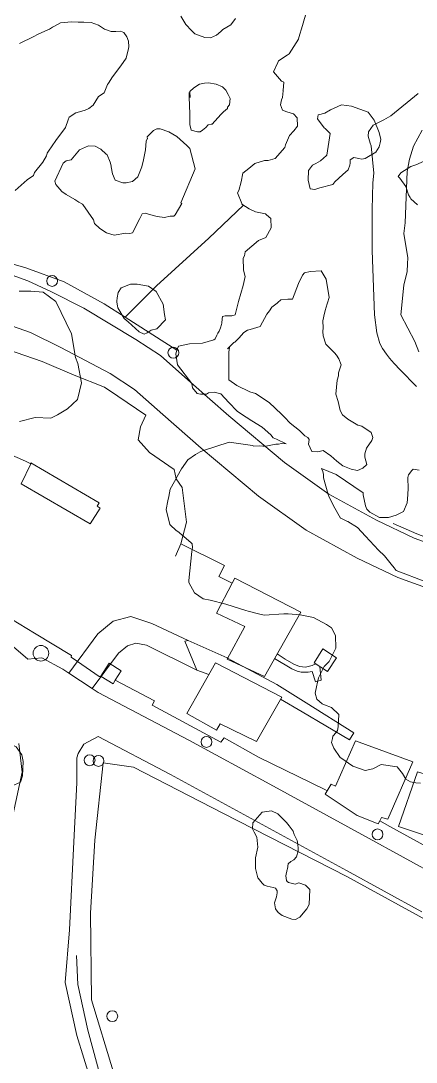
# Model space of a CAD drawing. Header units: metres. Extents: x 4652992 to 4879070, y 2074171 to 2309877.
# Drawn here: x 4654392.5 to 4654448.3, y 2307402.1 to 2307548.9 of the extents above; entities that cross this region are included whole.
import ezdxf

# ---------------------------------------------------------------- set-up
doc = ezdxf.new("R2010")
doc.units = ezdxf.units.M
doc.header["$MEASUREMENT"] = 0
doc.linetypes.add('DGN Style 2', pattern=[66.27138, 39.762828, -26.508552])
doc.layers.get('0').update_dxf_attribs({"color": 4, "lineweight": 0})
for name, color, linetype, lineweight in [('Level 18', 5, 'Continuous', 0), ('Level 2', 6, 'Continuous', 0), ('Level 3', 46, 'Continuous', 0), ('Level 30', 5, 'Continuous', 0), ('Level 31', 38, 'Continuous', 0), ('Level 35', 4, 'Continuous', 0), ('Level 37', 3, 'Continuous', 0), ('Level 38', 3, 'Continuous', 0), ('Level 40', 1, 'Continuous', 0), ('Level 45', 9, 'Continuous', 0), ('Level 53', 5, 'Continuous', 0), ('Level 54', 30, 'DGN Style 2', 0), ('Level 61', 4, 'Continuous', 0)]:
    doc.layers.add(name, color=color, linetype=linetype, lineweight=lineweight)

# ---------------------------------------------------------------- blocks, each defined once
blk = doc.blocks.new('POSTE')
at = {"color": 0, "linetype": 'ByBlock', "lineweight": -2}
blk.add_circle((0, 0), 0.770001, dxfattribs=at)
blk = doc.blocks.new('AL')
at = {"color": 0, "linetype": 'ByBlock', "lineweight": -2, "ltscale": 10}
blk.add_circle((0, 0), 1.100002, dxfattribs=at)

msp = doc.modelspace()

# ---------------------------------------------------------------- linework, layer by layer
at = {"layer": 'Level 18', "color": 30}
for points in [[(4654389.180999, 2307513.776026, 1355.402731), (4654393.543477, 2307512.231003, 1355.020463), (4654396.841606, 2307510.706588, 1354.737927), (4654401.412355, 2307508.414326, 1354.352794), (4654408.74917, 2307503.994357, 1353.7486), (4654412.234232, 2307501.71814, 1353.437212), (4654416.510673, 2307497.934935, 1353.003265), (4654421.897516, 2307493.220618, 1352.506779), (4654429.750678, 2307486.663305, 1351.787193), (4654435.986282, 2307482.174254, 1351.201964), (4654442.710805, 2307478.500512, 1350.584275), (4654448.007153, 2307475.986199, 1349.271839), (4654451.83055, 2307474.606998, 1349.23024)], [(4654390.417405, 2307506.200358, 1354.791701), (4654393.914872, 2307504.986992, 1354.597575), (4654398.164944, 2307502.868079, 1354.21293), (4654405.155483, 2307499.175135, 1353.521558), (4654408.586631, 2307496.934131, 1353.326658), (4654412.547154, 2307493.430408, 1352.894012), (4654417.998476, 2307488.65966, 1352.571222), (4654426.070375, 2307481.919705, 1352.048368), (4654432.782918, 2307477.087302, 1352.154016), (4654439.983731, 2307473.153354, 1351.374284), (4654445.697183, 2307470.44103, 1350.779723), (4654450.28225, 2307468.787075, 1350.307547)], [(4654451.767069, 2307428.10613, 1368.377437), (4654441.136711, 2307433.939622, 1367.593577), (4654427.680404, 2307441.280166, 1366.482022), (4654416.241577, 2307447.506023, 1365.59093), (4654403.449457, 2307454.244871, 1364.723899), (4654402.585596, 2307454.807974, 1364.66759), (4654399.324841, 2307456.93348, 1364.455042), (4654398.4418, 2307457.509086, 1364.397482), (4654395.512419, 2307459.127778, 1364.283772), (4654393.505472, 2307458.910008, 1364.149363), (4654386.829219, 2307464.6268, 1363.611965)], [(4654449.121594, 2307423.284153, 1368.335443), (4654438.496784, 2307429.1146, 1367.633882), (4654425.048812, 2307436.450598, 1366.500835), (4654413.645093, 2307442.657347, 1365.608483), (4654403.44411, 2307448.031192, 1364.870103), (4654401.401282, 2307446.959524, 1364.698298), (4654400.630054, 2307445.643985, 1364.61167), (4654400.44162, 2307445.008088, 1364.593492), (4654400.412261, 2307441.495519, 1364.584514), (4654399.997595, 2307433.179256, 1364.537028), (4654399.384464, 2307420.78245, 1364.766904), (4654398.804535, 2307413.354173, 1364.990231), (4654400.450919, 2307405.881587, 1365.499576), (4654402.407985, 2307399.488688, 1365.846791), (4654404.91551, 2307391.592224, 1366.47045), (4654410.927368, 2307375.290209, 1368.079185), (4654416.032704, 2307365.044262, 1369.19853), (4654417.32861, 2307362.93444, 1369.373028), (4654420.475126, 2307358.876301, 1369.740149), (4654422.170906, 2307357.113501, 1369.89945), (4654432.531091, 2307346.767694, 1370.633236), (4654447.884767, 2307334.435834, 1371.939859), (4654449.495753, 2307333.370823, 1372.083605)], [(4654391.436785, 2307437.12332, 1364.140638), (4654392.706061, 2307443.007114, 1364.189664), (4654392.241657, 2307447.030964, 1364.124939)]]:
    msp.add_polyline3d(points, dxfattribs=at)
at = {"layer": 'Level 2'}
for points in [[(4654448.333315, 2307497.333498, 1331.24), (4654446.072329, 2307499.706728, 1331.22), (4654445.217104, 2307500.591677, 1331.2), (4654444.527285, 2307501.358889, 1331.2), (4654444.105715, 2307501.920107, 1331.2), (4654443.560732, 2307502.727724, 1331.2), (4654443.16791, 2307503.437319, 1331.2), (4654442.757509, 2307504.937929, 1331.2), (4654442.428103, 2307507.44269, 1331), (4654442.101076, 2307516.511477, 1330.84), (4654442.103274, 2307519.079104, 1330.68), (4654442.080691, 2307520.812685, 1330.62), (4654442.095522, 2307522.299319, 1330.6), (4654442.190127, 2307526.047488, 1330.38), (4654442.357119, 2307527.436281, 1330.34), (4654441.97333, 2307531.277285, 1330.06), (4654441.826113, 2307531.665285, 1330.06), (4654441.520693, 2307532.649111, 1330.06), (4654441.589907, 2307533.269106, 1330.06), (4654442.244082, 2307534.169497, 1330.06), (4654443.732729, 2307534.959292, 1330.06), (4654444.728274, 2307535.502321, 1330.06), (4654448.61249, 2307538.645327, 1330)], [(4654449.153933, 2307533.498476, 1330.3508), (4654447.952273, 2307531.251528, 1330.3508), (4654447.353701, 2307529.397097, 1330.3508), (4654447.019289, 2307527.678286, 1330.3508), (4654446.770083, 2307520.408694, 1330.7863), (4654446.552126, 2307518.939089, 1330.7863), (4654447.142702, 2307515.512087, 1330.7863), (4654447.094912, 2307514.655092, 1330.7863), (4654447.015688, 2307513.549319, 1330.7863), (4654446.544924, 2307511.653078, 1330.7863), (4654446.128725, 2307507.439272, 1331), (4654448.106692, 2307503.713686, 1331.2303), (4654448.706484, 2307502.255495, 1331.2303)]]:
    msp.add_polyline3d(points, dxfattribs=at)
at = {"layer": 'Level 3'}
msp.add_polyline3d([(4654435.625124, 2307347.808108, 1370.6724), (4654432.938723, 2307350.020876, 1370.4224), (4654427.205508, 2307355.546877, 1370), (4654422.732119, 2307360.20508, 1369.63), (4654420.236086, 2307363.145876, 1369.29), (4654419.201113, 2307364.729311, 1369.26), (4654416.324526, 2307370.02112, 1369), (4654413.171511, 2307375.569277, 1368), (4654411.271487, 2307379.150881, 1367.44), (4654408.646487, 2307384.657717, 1367), (4654406.519289, 2307389.959109, 1366.61), (4654404.697512, 2307396.570925, 1366), (4654401.990298, 2307406.637697, 1365.41), (4654400.562075, 2307413.072695, 1365), (4654400.383913, 2307417.141909, 1364.6)], dxfattribs=at)
at = {"layer": 'Level 30', "color": 1, "elevation": 1372.14994, "flags": 128}
msp.add_lwpolyline([(4654468.131232, 2307437.024698), (4654465.567554, 2307428.689412), (4654445.811596, 2307435.336943), (4654448.477754, 2307443.051111), (4654449.926366, 2307442.606918), (4654467.459392, 2307437.230707), (4654468.131232, 2307437.024698)], dxfattribs=at)
at = {"layer": 'Level 30', "color": 1}
for points in [[(4654403.73616, 2307480.226863, 1366.01), (4654402.314944, 2307478.008983, 1366.1499), (4654392.597558, 2307483.655857, 1366.1499), (4654393.921631, 2307486.476746, 1365.476085), (4654393.966208, 2307486.571716, 1365.4534), (4654403.573502, 2307480.945653, 1365.87), (4654403.430125, 2307480.71047, 1365.9388), (4654403.281849, 2307480.467248, 1366.01), (4654403.73616, 2307480.226863, 1366.01)], [(4654432.014859, 2307465.549473, 1367.74994), (4654426.912752, 2307456.484465, 1367.84994), (4654421.635973, 2307458.929251, 1367.74994), (4654424.127794, 2307463.523728, 1367.74994), (4654420.124175, 2307465.406936, 1367.74994), (4654422.35997, 2307469.649434, 1367.74994), (4654422.726098, 2307470.344175, 1367.74994), (4654432.014859, 2307465.549473, 1367.74994)], [(4654429.354502, 2307453.561888, 1368.44994), (4654425.758468, 2307447.328695, 1368.44994), (4654420.658555, 2307449.783501, 1367.64994), (4654420.131628, 2307448.901287, 1367.44994), (4654415.960471, 2307451.268134, 1367.24994), (4654419.999935, 2307458.416599, 1367.24994), (4654429.354502, 2307453.561888, 1368.44994)], [(4654447.823704, 2307444.448715, 1371.34994), (4654444.320689, 2307436.372491, 1371.34994), (4654443.426219, 2307436.613147, 1370.94994), (4654443.172554, 2307436.143763, 1370.94994), (4654442.93014, 2307435.695197, 1370.94994), (4654439.962168, 2307436.86206, 1370.94994), (4654435.482233, 2307439.908135, 1370.34994), (4654435.747903, 2307440.352415, 1370.34994), (4654436.304675, 2307441.283506, 1370.34994), (4654436.925707, 2307441.002823, 1370.34994), (4654439.768508, 2307447.39802, 1370.74994), (4654447.823704, 2307444.448715, 1371.34994)]]:
    msp.add_polyline3d(points, dxfattribs=at)
at = {"layer": 'Level 31', "flags": 128}
for points, elevation in [([(4654437.051343, 2307459.120938), (4654435.789818, 2307457.188577), (4654433.893656, 2307458.426469), (4654435.155182, 2307460.358831), (4654437.051343, 2307459.120938)], 1367.44994), ([(4654405.860002, 2307455.948786), (4654405.541364, 2307455.442026), (4654403.885472, 2307456.483208), (4654403.832151, 2307456.516735), (4654404.983437, 2307458.347737), (4654406.69265, 2307457.273028), (4654405.860002, 2307455.948786)], 1368.34994)]:
    msp.add_lwpolyline(points, dxfattribs=dict(at, elevation=elevation))
at = {"layer": 'Level 35', "elevation": 1365.8, "flags": 128}
msp.add_lwpolyline([(4654422.35997, 2307469.649434), (4654420.461606, 2307470.582297), (4654421.258898, 2307472.109237), (4654415.109025, 2307475.199638), (4654414.331651, 2307473.422917)], dxfattribs=at)
at = {"layer": 'Level 35'}
for points in [[(4654399.702658, 2307459.421851, 1366.2499), (4654394.463659, 2307462.608794, 1365.7499), (4654386.850054, 2307467.202589, 1365.6499), (4654380.536496, 2307471.235444, 1365.6499), (4654373.142728, 2307475.894485, 1365.0499), (4654368.096243, 2307479.212837, 1364.7499), (4654361.507177, 2307483.733732, 1364.6499), (4654356.870122, 2307486.430971, 1364.3499), (4654354.725308, 2307488.615017, 1364.1499), (4654357.76824, 2307490.910255, 1364.1499), (4654359.655244, 2307492.705116, 1363.9499), (4654361.747526, 2307495.832288, 1363.7499), (4654367.657361, 2307500.331947, 1363.7499), (4654369.279095, 2307498.572073, 1363.7499), (4654377.384851, 2307494.119077, 1364.2499), (4654385.245728, 2307490.284337, 1364.2499), (4654393.206307, 2307486.809478, 1364.4499), (4654393.872602, 2307486.504551, 1364.4499), (4654393.921631, 2307486.476746, 1364.4499)], [(4654466.99542, 2307475.247174, 1348.44), (4654462.965672, 2307474.629774, 1348.44), (4654458.283213, 2307474.379158, 1349.21), (4654454.488295, 2307474.593586, 1349.49), (4654451.059737, 2307475.535917, 1350.05), (4654448.412663, 2307476.605969, 1350.47), (4654445.052459, 2307478.035963, 1350.82)], [(4654435.747903, 2307440.352415, 1369.004455), (4654435.435302, 2307440.529612, 1368.9499), (4654426.06779, 2307445.122001, 1368.5499), (4654421.22616, 2307447.84846, 1367.7499), (4654420.755106, 2307447.242267, 1367.7499), (4654411.079857, 2307452.427168, 1366.5499), (4654411.391155, 2307453.039323, 1366.5499), (4654405.860002, 2307455.948786, 1366.360258)], [(4654463.629322, 2307424.223055, 1371.5499), (4654457.550442, 2307428.003828, 1371.2499), (4654451.270661, 2307431.651724, 1370.7499), (4654444.603293, 2307435.332751, 1370.5499), (4654443.172554, 2307436.143763, 1370.300207)]]:
    msp.add_polyline3d(points, dxfattribs=at)
at = {"layer": 'Level 37'}
for points in [[(4654414.539911, 2307502.473375, 1355.2499), (4654407.245003, 2307507.126569, 1355.2499), (4654404.295539, 2307509.007941, 1355.2499), (4654398.640125, 2307512.116352, 1355.5499), (4654393.221236, 2307514.080273, 1355.9499), (4654386.250489, 2307516.122528, 1357.1499), (4654367.357575, 2307519.330582, 1358.9499), (4654359.867631, 2307517.150303, 1359.5499), (4654351.749588, 2307514.588114, 1360.5499), (4654345.240243, 2307512.802816, 1361.1499), (4654339.293081, 2307511.391191, 1360.4499), (4654333.850895, 2307511.867469, 1358.0499), (4654326.253271, 2307512.898019, 1354.7499), (4654323.458547, 2307513.564241, 1354.25), (4654324.158548, 2307529.029198, 1356.21), (4654323.56084, 2307547.134968, 1357.6063)], [(4654407.245003, 2307507.126569, 1355.24994), (4654411.672701, 2307511.55844, 1351.66), (4654419.055946, 2307518.258661, 1345.29), (4654423.925745, 2307522.920383, 1340.621666)], [(4654415.109025, 2307475.199638, 1365.8), (4654415.883797, 2307478.224666, 1362.880868), (4654415.316798, 2307483.113895, 1360.707859), (4654414.42992, 2307484.359578, 1360.140664), (4654414.188599, 2307485.646287, 1359.64994), (4654410.678044, 2307488.041685, 1359.64994), (4654409.086033, 2307489.836582, 1359.44994), (4654409.425449, 2307491.6836, 1358.94994), (4654410.188402, 2307493.32456, 1358.04994), (4654406.240538, 2307495.988304, 1358.04994), (4654404.331895, 2307497.279601, 1358.04994), (4654400.057695, 2307498.958261, 1358.64994), (4654395.55071, 2307500.864672, 1359.04994), (4654383.252797, 2307505.118362, 1359.64994), (4654380.355983, 2307505.371842, 1360.74994), (4654376.015528, 2307505.397171, 1361.24994), (4654371.363778, 2307505.428208, 1361.84994), (4654367.152343, 2307506.108381, 1362.34994), (4654363.755772, 2307505.066144, 1362.54994), (4654360.552924, 2307500.726235, 1363.34994), (4654356.547606, 2307493.821694, 1363.94994), (4654354.251222, 2307490.132875, 1364.04994), (4654354.725308, 2307488.615017, 1364.14994)], [(4654487.303648, 2307398.32048, 1374.351384), (4654478.733302, 2307406.05514, 1373.5323), (4654465.2637, 2307413.628289, 1372.0323), (4654438.534641, 2307428.282425, 1369.5323), (4654421.040744, 2307437.206234, 1368.5323), (4654408.427143, 2307443.715211, 1367.5323), (4654404.136517, 2307444.293216, 1367.5323), (4654402.958989, 2307433.411333, 1367.0323), (4654402.344203, 2307423.129675, 1367.5323), (4654402.51384, 2307410.904081, 1367.5323), (4654405.568482, 2307400.854631, 1368.0323), (4654407.150159, 2307394.834945, 1368.0323), (4654411.061134, 2307382.374228, 1368.9184), (4654417.049989, 2307372.236378, 1370.7184), (4654421.658335, 2307364.40268, 1371.0184), (4654426.121924, 2307358.999032, 1371.3184), (4654430.674373, 2307354.377562, 1371.6184), (4654437.999368, 2307353.353745, 1371.7184), (4654440.150951, 2307362.917088, 1371.7184), (4654464.53881, 2307357.842385, 1373.9184)]]:
    msp.add_polyline3d(points, dxfattribs=at)
at = {"layer": 'Level 38'}
msp.add_line((4654403.885472, 2307456.483208, 1366.84994), (4654403.840863, 2307456.481058, 1366.84994), dxfattribs=at)
at = {"layer": 'Level 38', "extrusion": (0.5328653388714418, 0.7683545505572464, 0.3545219531529689), "elevation": 4253599.587402, "flags": 128}
msp.add_lwpolyline([(-2509674.267027, -1611284.213597), (-2509673.179952, -1611284.213597), (-2509673.107685, -1611284.855275)], dxfattribs=at)
at = {"layer": 'Level 38', "elevation": 1366.84994, "flags": 128}
msp.add_lwpolyline([(4654403.840863, 2307456.481058), (4654403.563184, 2307456.467676), (4654400.52568, 2307458.574231)], dxfattribs=at)
at = {"layer": 'Level 40', "color": 3, "elevation": 1374.535774, "flags": 128}
for points in [[(4654392.313218, 2307510.803464), (4654393.966338, 2307510.805815), (4654395.707561, 2307510.668235), (4654397.466736, 2307509.350979), (4654399.673, 2307504.778525), (4654400.24249, 2307501.465072), (4654400.585575, 2307500.613308), (4654401.087161, 2307497.866006), (4654400.538098, 2307495.516182), (4654399.125713, 2307494.184017), (4654397.69171, 2307493.366801)], [(4654397.69171, 2307493.366801), (4654396.767947, 2307492.887992), (4654394.547762, 2307492.971052), (4654392.329685, 2307492.426007)]]:
    msp.add_lwpolyline(points, dxfattribs=at)
at = {"layer": 'Level 40', "color": 3}
for points in [[(4654392.341484, 2307545.68976, 1348.44), (4654394.350102, 2307546.683735, 1348.44), (4654394.901824, 2307546.956757, 1348.44), (4654395.915742, 2307547.440562, 1346.44), (4654396.568205, 2307547.736728, 1344.84), (4654397.013254, 2307548.008995, 1342.8071), (4654397.268754, 2307548.165302, 1341.64), (4654398.121872, 2307548.623213, 1340.84), (4654399.686055, 2307548.746254, 1340.04), (4654400.636663, 2307548.70109, 1339.24), (4654401.412262, 2307548.692078, 1339.24), (4654402.477536, 2307548.673845, 1339.24), (4654403.467683, 2307548.281715, 1339.24), (4654404.326849, 2307547.721285, 1339.24), (4654405.279689, 2307547.385213, 1339.24), (4654405.915151, 2307547.404181, 1339.24), (4654406.606716, 2307547.460561, 1339.24), (4654407.055088, 2307547.273819, 1339.24), (4654407.465682, 2307546.657101, 1339.24), (4654407.726745, 2307546.021614, 1339.24), (4654407.763394, 2307545.236464, 1339.24), (4654407.709802, 2307545.00217, 1339.3555), (4654407.392226, 2307543.613801, 1340.04), (4654406.649451, 2307542.553968, 1340.84), (4654405.475393, 2307540.988999, 1342.84), (4654404.908611, 2307540.102695, 1343.8231), (4654404.783546, 2307539.907125, 1344.04), (4654404.270724, 2307538.763777, 1344.84), (4654403.510529, 2307538.226746, 1347.24), (4654402.723604, 2307536.996429, 1348.155), (4654402.137153, 2307536.518954, 1348.5358), (4654401.589836, 2307536.305164, 1350.0358), (4654400.472593, 2307535.96702, 1350.0358), (4654400.275125, 2307535.90643, 1351.5358), (4654399.375645, 2307535.335477, 1351.5358), (4654399.227634, 2307534.933262, 1351.5358), (4654398.816505, 2307533.879846, 1351.5358), (4654397.467151, 2307532.023641, 1351.5358), (4654396.44107, 2307530.529953, 1351.5358), (4654396.263238, 2307530.226675, 1353.5358), (4654396.142859, 2307529.849826, 1355.5358), (4654395.623007, 2307528.975004, 1355.5358), (4654394.475975, 2307527.538885, 1357.0358), (4654394.29892, 2307527.084689, 1358.0358), (4654393.413814, 2307526.494018, 1358.5358), (4654391.754521, 2307524.998959, 1358.5358)], [(4654448.936411, 2307441.431616, 1382.44), (4654448.252224, 2307441.469334, 1382.44), (4654447.492068, 2307441.621238, 1382.44), (4654446.827053, 2307442.001641, 1382.44), (4654446.377828, 2307442.800606, 1381.24), (4654445.609164, 2307443.737541, 1380.2984), (4654443.386385, 2307444.065226, 1379.0358), (4654442.178427, 2307443.452468, 1379.0358), (4654441.09321, 2307443.209563, 1379.0358), (4654439.372594, 2307443.841664, 1379.0358), (4654437.677543, 2307445.02832, 1379.0358), (4654437.597717, 2307445.044271, 1379.0358), (4654436.68587, 2307446.355394, 1377.5358), (4654436.380232, 2307447.170274, 1377.5358), (4654436.490042, 2307447.718554, 1377.5358), (4654436.557638, 2307448.056064, 1377.5358), (4654437.001886, 2307448.565284, 1377.5358), (4654437.190562, 2307448.847982, 1377.5358), (4654437.293825, 2307449.363589, 1377.5358), (4654437.386805, 2307451.125919, 1377.5358), (4654436.350555, 2307452.117846, 1377.5358), (4654435.368789, 2307452.462714, 1376.0358), (4654435.055197, 2307452.616087, 1376.0358), (4654434.302658, 2307453.299497, 1374.5358), (4654434.081533, 2307454.138739, 1374.5358), (4654434.255417, 2307455.00674, 1374.5358), (4654434.393889, 2307455.697972, 1374.5358), (4654434.507694, 2307456.266066, 1374.5358), (4654435.319539, 2307457.865007, 1374.5358), (4654436.025711, 2307458.615012, 1374.5358), (4654436.971766, 2307460.485731, 1374.5358), (4654436.938392, 2307462.245661, 1374.5358), (4654436.380382, 2307463.322011, 1374.5358), (4654435.644387, 2307463.817699, 1374.5358), (4654433.822258, 2307464.777677, 1374.5358), (4654431.934036, 2307465.15493, 1374.5358), (4654430.250826, 2307465.287205, 1374.5358), (4654429.657096, 2307465.323749, 1374.5358), (4654426.847622, 2307465.122129, 1374.5358), (4654426.248984, 2307465.244944, 1374.5358), (4654424.600212, 2307465.706809, 1374.5358), (4654424.292295, 2307465.791571, 1374.5358), (4654421.448003, 2307466.6799, 1374.5358), (4654419.225363, 2307467.217211, 1374.5358), (4654418.247735, 2307467.412535, 1374.5358), (4654417.01582, 2307468.249309, 1374.5358), (4654416.255961, 2307469.71772, 1374.5358), (4654416.219595, 2307470.011063, 1374.5358), (4654416.662352, 2307474.116523, 1374.5358), (4654416.768989, 2307474.648079, 1374.5358), (4654416.681894, 2307475.163083, 1374.5358), (4654416.535601, 2307475.383, 1374.5358), (4654414.624161, 2307476.951227, 1373.5358), (4654414.489218, 2307477.006342, 1373.5358), (4654413.533402, 2307477.90223, 1373.5358), (4654413.042649, 2307479.996136, 1372.5358), (4654413.292879, 2307481.243083, 1372.5358), (4654413.411474, 2307481.834064, 1372.5358), (4654413.622962, 2307482.887955, 1372.0358), (4654414.221622, 2307483.967516, 1372.0358), (4654414.596551, 2307484.673216, 1371.0358), (4654415.212816, 2307485.728078, 1371.0358), (4654416.117284, 2307487.016732, 1371.0358), (4654417.176107, 2307487.763959, 1371.0358), (4654417.85752, 2307488.16175, 1371.0358), (4654418.186002, 2307488.265002, 1371.0358), (4654421.936378, 2307489.507958, 1371.0358), (4654422.597922, 2307489.397563, 1370.0358), (4654425.209182, 2307489.036265, 1369.5358), (4654425.388422, 2307488.932748, 1369.0358), (4654426.166602, 2307489.008423, 1369.0358), (4654426.652468, 2307488.966601, 1367.5358), (4654427.104867, 2307488.967266, 1367.5358), (4654428.526798, 2307489.205951, 1367.5358), (4654428.90113, 2307489.234611, 1367.5358), (4654429.285016, 2307489.30118, 1367.5358), (4654429.966119, 2307489.251619, 1363.0358), (4654428.597853, 2307489.9109, 1358.5358), (4654428.110417, 2307490.114023, 1358.5358), (4654427.781032, 2307490.547619, 1358.5358), (4654426.587685, 2307491.642457, 1358.5358), (4654425.125033, 2307492.524285, 1358.5358), (4654423.521671, 2307493.568755, 1358.5358), (4654423.05466, 2307493.873541, 1358.5358), (4654421.879088, 2307495.108943, 1358.5358), (4654420.771552, 2307496.3388, 1358.5358), (4654419.786103, 2307496.535631, 1358.5358), (4654419.025302, 2307496.468189, 1358.5358), (4654418.718733, 2307496.263593, 1358.5358), (4654417.891118, 2307496.27965, 1358.5358), (4654417.429502, 2307496.371852, 1358.5358), (4654416.739465, 2307497.144157, 1358.5358), (4654416.65876, 2307497.794744, 1358.5358), (4654414.649954, 2307500.416521, 1358.5358), (4654414.387684, 2307501.964966, 1358.5358), (4654414.57466, 2307502.610022, 1358.5358), (4654414.75381, 2307503.03912, 1358.5358), (4654416.322623, 2307503.351122, 1358.5358), (4654418.17017, 2307503.449813, 1358.5358), (4654419.74452, 2307503.938321, 1358.5358), (4654419.968263, 2307504.087626, 1358.5358), (4654420.168905, 2307504.604154, 1357.0358), (4654420.318479, 2307504.865819, 1357.0358), (4654420.515213, 2307505.170809, 1354.0358), (4654420.715919, 2307505.622909, 1354.0358), (4654420.844592, 2307506.08591, 1352.5358), (4654420.897591, 2307506.276615, 1353.5358), (4654420.922186, 2307506.903591, 1352.5358), (4654420.981885, 2307507.201175, 1352.5358), (4654421.354988, 2307507.322118, 1352.5358), (4654422.305367, 2307507.327824, 1351.0358), (4654422.789519, 2307507.447167, 1351.0358), (4654423.256192, 2307509.351578, 1351.0358), (4654423.917159, 2307511.605949, 1351.0358), (4654424.17024, 2307512.867658, 1351.0358), (4654424.012979, 2307513.546495, 1351.0358), (4654423.953532, 2307513.780607, 1351.0358), (4654423.901512, 2307515.428771, 1351.0358), (4654424.071073, 2307515.78648, 1349.0358), (4654424.184638, 2307516.352634, 1349.0358), (4654425.129097, 2307517.151115, 1349.0358), (4654426.086095, 2307517.912739, 1347.5877), (4654427.08563, 2307518.337884, 1345.5358), (4654427.843331, 2307519.733087, 1344.0358), (4654427.803237, 2307521.034782, 1344.0358), (4654427.189506, 2307521.544121, 1344.0358), (4654427.051553, 2307521.66962, 1344.0358), (4654425.656751, 2307521.969842, 1344.0358), (4654424.748955, 2307522.399072, 1344.0358), (4654423.728866, 2307523.04506, 1344.0358), (4654423.69396, 2307523.130012, 1344.0358), (4654423.106843, 2307524.629577, 1344.0358), (4654423.282115, 2307525.002302, 1344.0358), (4654423.622376, 2307526.215737, 1344.0358), (4654423.8679, 2307527.439573, 1344.0358), (4654424.684242, 2307528.066388, 1344.0358), (4654425.567579, 2307528.777542, 1342.0358), (4654426.927819, 2307529.216996, 1342.0358), (4654427.442365, 2307529.194676, 1341.0358), (4654428.394819, 2307529.499963, 1341.0358), (4654429.776855, 2307531.022927, 1340.0358), (4654429.860648, 2307531.440751, 1340.0358), (4654430.415602, 2307532.724854, 1340.0358), (4654431.045266, 2307533.392785, 1340.0358), (4654431.562289, 2307534.039739, 1340.0358), (4654431.499186, 2307535.234284, 1340.0358), (4654431.008066, 2307535.787297, 1340.0358), (4654430.045956, 2307536.072374, 1340.0358), (4654429.464144, 2307536.324056, 1340.0358), (4654429.150624, 2307537.045634, 1340.0358), (4654429.290705, 2307537.74405, 1340.0358), (4654429.456195, 2307538.074868, 1340.0358), (4654429.538149, 2307539.025456, 1339.0758), (4654429.51875, 2307539.052988, 1338.1159), (4654429.542576, 2307539.076807, 1339.0758), (4654429.645645, 2307540.272311, 1340.0358), (4654429.307808, 2307540.3912, 1340.0358), (4654428.200241, 2307541.698093, 1340.0358), (4654428.794907, 2307543.020687, 1340.0358), (4654428.906699, 2307543.243173, 1340.0358), (4654430.108595, 2307544.067773, 1340.0358), (4654430.394435, 2307544.235494, 1340.0358), (4654431.701529, 2307546.30433, 1340.0358), (4654431.749504, 2307546.543531, 1340.0358), (4654432.284352, 2307548.221821, 1340.0358), (4654432.479187, 2307548.896875, 1339.5358), (4654432.708168, 2307549.69994, 1339.5358)], [(4654422.818175, 2307549.236844, 1340.44), (4654422.155056, 2307548.34998, 1340.44), (4654421.053564, 2307547.696224, 1340.44), (4654420.754772, 2307547.416113, 1340.44), (4654420.15718, 2307546.855887, 1340.44), (4654419.307805, 2307546.491535, 1340.44), (4654418.496085, 2307546.556514, 1340.44), (4654417.096904, 2307547.078551, 1340.44), (4654416.602738, 2307547.516978, 1340.44), (4654415.810371, 2307548.403236, 1340.44), (4654415.120883, 2307549.560157, 1340.44)], [(4654421.780387, 2307538.490775, 1342.095381), (4654422.0508, 2307537.967145, 1342.095381), (4654421.959835, 2307537.046013, 1342.095381), (4654421.706828, 2307536.720805, 1342.095381), (4654421.670583, 2307536.540178, 1342.095381), (4654421.110551, 2307536.088402, 1342.095381), (4654420.749154, 2307535.690892, 1342.095381), (4654419.549046, 2307534.315293, 1343.095381), (4654419.368751, 2307534.351292, 1343.095381), (4654418.971953, 2307534.242879, 1343.095381), (4654418.610987, 2307533.845846, 1343.095381), (4654418.159869, 2307533.466809, 1343.095381), (4654417.835107, 2307533.250185, 1343.095381), (4654417.456406, 2307533.231977, 1343.095381), (4654416.573027, 2307533.502185, 1343.095381), (4654416.357292, 2307534.29584, 1343.095381), (4654416.376564, 2307535.793107, 1343.095381), (4654416.288361, 2307538.156096, 1343.095381), (4654416.300354, 2307538.79622, 1342.895381), (4654416.444075, 2307538.110679, 1342.895381), (4654416.389875, 2307538.944841, 1342.595381), (4654416.931037, 2307539.472946, 1342.295381), (4654417.755529, 2307539.951857, 1342.095381), (4654418.441686, 2307540.096634, 1342.095381), (4654419.01946, 2307540.169125, 1342.095381), (4654420.102508, 2307539.952886, 1342.095381), (4654420.968805, 2307539.592074, 1342.095381), (4654421.437843, 2307539.122725, 1342.095381), (4654421.780387, 2307538.490775, 1342.095381)], [(4654435.677891, 2307529.906992, 1336.8573), (4654434.825622, 2307529.177881, 1336.8573), (4654434.171074, 2307528.794691, 1336.8573), (4654433.677111, 2307528.572141, 1336.8573), (4654433.133417, 2307527.781382, 1336.8573), (4654433.058531, 2307526.447319, 1336.8573), (4654433.329413, 2307525.236894, 1336.8573), (4654434.008378, 2307525.101319, 1336.8573), (4654434.729691, 2307525.367468, 1337.1573), (4654436.556517, 2307525.837512, 1337.1573), (4654436.854538, 2307526.195665, 1337.5573), (4654437.965299, 2307527.25753, 1337.5573), (4654438.73041, 2307527.874933, 1337.5573), (4654438.928128, 2307528.541436, 1337.5573), (4654438.989967, 2307528.849985, 1337.5573), (4654439.001596, 2307529.057406, 1337.8366), (4654438.98574, 2307529.066151, 1338.1159), (4654439.002267, 2307529.069375, 1337.8366), (4654439.014874, 2307529.294262, 1337.5573), (4654439.533119, 2307529.640031, 1337.5573), (4654440.21146, 2307529.504587, 1337.5573), (4654440.624443, 2307529.394924, 1337.8366), (4654441.110235, 2307529.500591, 1338.1159), (4654442.612321, 2307530.368321, 1338.1159), (4654443.102487, 2307531.124401, 1338.1159), (4654443.214722, 2307531.684529, 1338.1159), (4654443.308707, 2307532.153576, 1338.1159), (4654443.105835, 2307533.156436, 1338.1159), (4654442.395905, 2307534.896744, 1338.1159), (4654441.529238, 2307536.045324, 1338.1159), (4654439.197524, 2307536.876687, 1338.1159), (4654437.76786, 2307537.040188, 1338.1159), (4654436.207734, 2307536.33664, 1338.1159), (4654435.410301, 2307535.863927, 1338.1159), (4654434.547338, 2307535.669276, 1337.7934), (4654434.486532, 2307535.632251, 1337.2573), (4654434.375157, 2307535.076748, 1337.2573), (4654435.309802, 2307533.834328, 1336.8573), (4654435.482574, 2307533.735604, 1336.8573), (4654436.173482, 2307533.019601, 1336.8573), (4654435.690272, 2307529.968753, 1336.8573), (4654435.677891, 2307529.906992, 1336.8573)], [(4654398.503219, 2307528.83519, 1354.0358), (4654398.912294, 2307529.155876, 1353.0313), (4654399.636726, 2307529.294445, 1352.44), (4654400.805451, 2307530.693897, 1350.84), (4654402.064937, 2307531.285468, 1350.04), (4654403.01465, 2307531.239767, 1350.04), (4654403.834864, 2307530.78811, 1350.04), (4654404.582043, 2307530.117401, 1350.04), (4654404.728509, 2307529.985925, 1350.04), (4654405.151701, 2307528.989781, 1350.04), (4654405.280255, 2307528.436309, 1350.04), (4654405.299671, 2307528.308153, 1350.04), (4654405.445173, 2307527.347753, 1350.04), (4654405.840822, 2307526.453018, 1350.04), (4654406.910124, 2307526.047552, 1350.04), (4654407.389643, 2307526.047768, 1350.04), (4654408.293542, 2307526.251148, 1350.04), (4654409.050322, 2307526.915758, 1350.04), (4654409.623361, 2307528.336775, 1350.04), (4654409.817899, 2307529.305532, 1350.04), (4654410.105067, 2307530.735557, 1350.04), (4654410.20565, 2307531.914841, 1348.161), (4654410.346773, 2307532.254089, 1350.0358), (4654410.41278, 2307532.281639, 1348.5358), (4654410.348573, 2307532.561172, 1347.5358), (4654411.270218, 2307533.445399, 1347.5358), (4654411.699057, 2307533.676168, 1347.5358), (4654412.190843, 2307533.6649, 1347.5358), (4654413.394692, 2307533.228516, 1347.5358), (4654414.547518, 2307532.585094, 1347.5358), (4654415.958852, 2307531.347779, 1347.5358), (4654416.39289, 2307530.913381, 1347.5358), (4654417.139172, 2307528.022423, 1347.5358), (4654415.115183, 2307523.256595, 1350.0358), (4654415.264996, 2307523.140002, 1350.0358), (4654414.294386, 2307521.536477, 1350.0358), (4654414.130794, 2307521.372861, 1350.0358), (4654413.590258, 2307521.348486, 1350.0358), (4654412.808829, 2307521.189526, 1350.0358), (4654411.782065, 2307521.321795, 1350.0358), (4654411.199162, 2307521.438197, 1350.0358), (4654410.062897, 2307521.79194, 1350.0358), (4654409.633006, 2307521.672478, 1351.0358), (4654409.300351, 2307521.038763, 1352.0358), (4654408.279434, 2307519.037821, 1353.0358), (4654407.926534, 2307518.940061, 1353.0358), (4654407.35426, 2307518.980692, 1353.0358), (4654405.696217, 2307518.690078, 1353.0358), (4654404.619708, 2307518.998436, 1353.0358), (4654403.687945, 2307519.631294, 1353.0358), (4654402.94527, 2307520.318739, 1353.0358), (4654402.771738, 2307520.828581, 1353.0358), (4654401.297841, 2307523.016584, 1354.0358), (4654401.214992, 2307523.033128, 1354.0358), (4654400.739174, 2307523.316332, 1354.0358), (4654400.140477, 2307523.698314, 1354.0358), (4654398.939879, 2307524.416604, 1354.0358), (4654398.305032, 2307524.856142, 1354.0358), (4654397.485683, 2307525.829273, 1354.0358), (4654397.307287, 2307526.314472, 1354.0358), (4654398.503219, 2307528.83519, 1354.0358)], [(4654449.458841, 2307529.13498, 1338.1159), (4654448.269711, 2307528.576589, 1338.1159), (4654447.549685, 2307528.379822, 1338.1159), (4654446.121926, 2307527.482131, 1338.1159), (4654445.749275, 2307526.932747, 1337.8366), (4654446.007541, 2307526.742802, 1337.5573), (4654446.85814, 2307525.546052, 1337.5573), (4654447.203027, 2307524.386066, 1337.5573), (4654447.449577, 2307524.015912, 1337.5573), (4654447.535836, 2307523.806133, 1337.5573), (4654448.489472, 2307522.941043, 1337.1573)], [(4654422.006661, 2307502.97111, 1353.019), (4654421.699165, 2307502.673448, 1353.5358), (4654421.986534, 2307502.865219, 1352.6274), (4654421.865455, 2307502.206522, 1353.5358), (4654421.865445, 2307502.194132, 1353.5358), (4654421.862437, 2307498.303483, 1353.5358), (4654423.011378, 2307497.50262, 1354.5358), (4654424.825034, 2307496.620506, 1354.5358), (4654425.640465, 2307496.370992, 1354.5358), (4654427.553784, 2307495.122371, 1354.5358), (4654429.300431, 2307493.473765, 1354.5358), (4654429.732928, 2307493.040774, 1354.5358), (4654430.514716, 2307492.191401, 1354.5358), (4654431.86236, 2307491.142335, 1354.5358), (4654432.577667, 2307490.392867, 1354.5358), (4654433.020616, 2307490.167557, 1354.44), (4654433.207347, 2307489.874195, 1354.44), (4654433.126296, 2307489.20828, 1354.44), (4654433.599365, 2307488.169314, 1354.44), (4654434.435933, 2307488.159626, 1354.44), (4654435.20205, 2307488.321425, 1354.44), (4654436.259929, 2307487.585405, 1354.44), (4654437.106153, 2307486.839181, 1354.44), (4654437.972609, 2307486.193853, 1354.44), (4654439.131467, 2307485.700006, 1354.44), (4654440.038518, 2307485.518824, 1354.44), (4654440.78457, 2307485.842063, 1354.44), (4654441.348609, 2307486.357747, 1352.04), (4654441.0863, 2307487.410138, 1352.04), (4654441.085041, 2307487.470874, 1352.04), (4654441.083505, 2307487.544952, 1352.04), (4654441.07644, 2307487.885781, 1352.04), (4654441.309486, 2307488.684872, 1350.84), (4654442.04916, 2307489.749412, 1350.84), (4654442.180985, 2307490.144737, 1350.84), (4654441.958612, 2307490.874333, 1350.84), (4654440.663109, 2307491.765555, 1350.84), (4654440.055693, 2307491.886878, 1350.84), (4654438.648838, 2307492.747624, 1350.84), (4654437.930339, 2307493.365463, 1350.84), (4654437.573263, 2307493.963653, 1350.84), (4654437.297716, 2307495.237968, 1351.5358), (4654436.980842, 2307496.257959, 1351.5358), (4654437.155647, 2307498.256842, 1349.6633), (4654437.354534, 2307498.881098, 1348.84), (4654437.367581, 2307499.278412, 1346.04), (4654437.731261, 2307500.406934, 1343.24), (4654437.380274, 2307501.273155, 1343.24), (4654437.074648, 2307501.774595, 1343.24), (4654436.772193, 2307502.122953, 1343.24), (4654435.550432, 2307503.332247, 1341.24), (4654435.203103, 2307504.490577, 1342.04), (4654435.154571, 2307505.093962, 1342.04), (4654435.190726, 2307505.612575, 1342.04), (4654435.155469, 2307506.620377, 1342.04), (4654435.378096, 2307507.676527, 1344.44), (4654435.52658, 2307508.221942, 1344.44), (4654435.570213, 2307508.382217, 1344.44), (4654436.033587, 2307509.890221, 1344.44), (4654435.613284, 2307512.482986, 1344.0358), (4654434.888872, 2307513.680756, 1344.0358), (4654433.371108, 2307513.545063, 1344.0358), (4654432.544696, 2307513.359062, 1344.0358), (4654432.258832, 2307513.027002, 1344.5358), (4654431.72023, 2307511.869443, 1345.0358), (4654430.843005, 2307509.677939, 1345.0358), (4654430.224701, 2307509.642698, 1346.0358), (4654429.208288, 2307509.565146, 1347.5358), (4654428.788295, 2307509.2121, 1347.5358), (4654428.678178, 2307509.07762, 1348.5358), (4654427.956722, 2307508.523495, 1348.5358), (4654427.59657, 2307508.004647, 1349.5358), (4654427.244539, 2307507.55194, 1349.5358), (4654426.288652, 2307505.825077, 1349.5358), (4654424.898194, 2307505.405383, 1349.5358), (4654424.529644, 2307505.304639, 1349.5358), (4654423.983604, 2307504.946785, 1350.0358), (4654423.270738, 2307504.187567, 1350.5358), (4654422.718266, 2307503.601357, 1350.5358), (4654422.591748, 2307503.537484, 1352.0358), (4654422.006661, 2307502.97111, 1353.019)], [(4654406.202103, 2307508.463867, 1357.64), (4654406.200096, 2307508.482108, 1357.64), (4654406.164589, 2307508.683483, 1357.64), (4654406.058631, 2307509.284409, 1357.64), (4654406.068533, 2307509.406076, 1357.64), (4654406.104447, 2307509.847371, 1357.64), (4654406.253893, 2307510.591545, 1357.64), (4654406.687744, 2307511.245252, 1357.64), (4654407.984066, 2307511.77022, 1358.04), (4654408.96261, 2307511.795542, 1356.04), (4654410.55409, 2307511.481888, 1354.84), (4654411.616577, 2307510.764124, 1354.84), (4654412.633699, 2307508.9399, 1354.84), (4654412.82173, 2307507.514189, 1355.3594), (4654412.923328, 2307506.743836, 1355.64), (4654411.71744, 2307505.491327, 1356.44), (4654410.91826, 2307505.287326, 1357.3748), (4654410.377283, 2307504.90166, 1358.0358), (4654409.915334, 2307504.736389, 1358.0358), (4654409.206443, 2307505.049662, 1358.0358), (4654407.690482, 2307506.468399, 1358.0358), (4654407.097204, 2307506.930256, 1358.0358), (4654406.202103, 2307508.463867, 1357.64)], [(4654448.723039, 2307485.576799, 1350.5358), (4654447.873799, 2307485.690713, 1352.5358), (4654447.683705, 2307485.505909, 1352.5358), (4654447.240738, 2307484.919657, 1354.5358), (4654447.126872, 2307484.506502, 1354.5358), (4654447.191339, 2307482.950187, 1356.5358), (4654447.10157, 2307481.47373, 1356.5358), (4654447.032407, 2307480.979915, 1358.5358), (4654446.520932, 2307479.756007, 1358.5358), (4654445.491005, 2307479.225937, 1358.5358), (4654444.395027, 2307478.911346, 1358.5358), (4654443.128236, 2307478.871754, 1358.5358), (4654441.756964, 2307479.629532, 1358.5358), (4654441.34809, 2307480.053519, 1358.5358), (4654441.140356, 2307480.516225, 1358.5358), (4654440.836765, 2307482.087159, 1358.5358), (4654440.812846, 2307482.3834, 1358.5358), (4654437.013679, 2307484.958091, 1358.5358), (4654434.949536, 2307485.783508, 1363.0358), (4654435.12059, 2307485.37775, 1367.5358), (4654435.211741, 2307484.961651, 1367.5358), (4654435.230534, 2307484.458753, 1367.5358), (4654435.912664, 2307482.110194, 1367.5358), (4654435.967966, 2307481.906767, 1367.5358), (4654436.647227, 2307480.51502, 1367.5358), (4654437.64738, 2307478.781662, 1367.5358), (4654437.694889, 2307478.772171, 1367.5358), (4654438.536193, 2307478.385797, 1367.5358), (4654438.679233, 2307478.318014, 1367.5358), (4654440.047592, 2307477.469467, 1367.5358), (4654441.17492, 2307476.249177, 1367.5358), (4654442.989528, 2307474.293286, 1367.5358), (4654443.816299, 2307473.464112, 1367.5358), (4654444.792095, 2307472.325945, 1367.5358), (4654445.206618, 2307471.800862, 1367.5358), (4654445.496081, 2307471.441404, 1367.5358), (4654449.689783, 2307469.833888, 1367.5358)], [(4654388.972111, 2307443.939996, 1367.786979), (4654388.869885, 2307444.767148, 1367.786979), (4654388.997905, 2307445.660161, 1367.386979), (4654389.10925, 2307446.214413, 1367.386979), (4654389.626508, 2307446.879703, 1367.386979), (4654390.202207, 2307447.072115, 1367.386979), (4654391.057868, 2307446.939554, 1367.386979), (4654391.89846, 2307446.540977, 1367.386979), (4654392.683105, 2307445.42644, 1367.786979), (4654392.881122, 2307444.50334, 1367.786979), (4654392.746027, 2307442.494305, 1367.786979), (4654392.486854, 2307441.585669, 1367.786979), (4654391.645726, 2307441.215916, 1367.786979), (4654390.930249, 2307441.089975, 1367.786979), (4654389.905484, 2307441.333191, 1367.786979), (4654389.021463, 2307442.08613, 1367.786979), (4654388.756708, 2307442.676884, 1367.786979), (4654388.66885, 2307443.193861, 1367.786979), (4654388.972111, 2307443.939996, 1367.786979)], [(4654431.436572, 2307431.068552, 1372.94), (4654431.043057, 2307430.635027, 1372.94), (4654430.609322, 2307430.41013, 1372.94), (4654430.255241, 2307430.065448, 1372.94), (4654430.145128, 2307429.386379, 1372.94), (4654430.117786, 2307429.25589, 1372.8759), (4654429.936084, 2307428.388711, 1372.45), (4654430.013431, 2307427.729604, 1371.75), (4654430.130604, 2307427.565058, 1371.5323), (4654430.295914, 2307427.429812, 1371.5323), (4654431.250941, 2307427.190386, 1371.5323), (4654431.766111, 2307427.372858, 1371.5323), (4654432.689767, 2307427.046679, 1371.5323), (4654433.293177, 2307426.468556, 1371.5323), (4654433.209661, 2307424.345519, 1371.5323), (4654432.886034, 2307423.738766, 1371.5323), (4654431.897721, 2307422.534139, 1371.5323), (4654431.300433, 2307422.208019, 1371.5323), (4654430.744184, 2307422.270461, 1371.5323), (4654429.40933, 2307422.790782, 1371.5323), (4654428.838337, 2307423.222356, 1371.5323), (4654428.448325, 2307423.751182, 1371.5323), (4654428.326118, 2307424.596729, 1371.7161), (4654428.615443, 2307425.443136, 1372.03), (4654428.695659, 2307425.973089, 1372.03), (4654428.705859, 2307426.283038, 1372.03), (4654428.441657, 2307426.647828, 1372.03), (4654428.117363, 2307426.712642, 1372.03), (4654427.279227, 2307426.932152, 1372.03), (4654426.841927, 2307427.067517, 1371.8213), (4654426.580242, 2307427.331461, 1372.0323), (4654426.032949, 2307428.059271, 1372.0323), (4654425.991978, 2307428.120888, 1372.0323), (4654425.623581, 2307429.424015, 1372.0323), (4654425.632294, 2307430.820589, 1373.0323), (4654425.64875, 2307430.902713, 1373.0323), (4654425.948767, 2307432.399985, 1373.0323), (4654425.809919, 2307433.849172, 1373.0323), (4654425.438372, 2307434.531932, 1373.0323), (4654425.195082, 2307434.984151, 1373.0323), (4654425.275436, 2307435.845546, 1373.0323), (4654426.584105, 2307437.371764, 1373.0323), (4654427.915899, 2307437.538253, 1373.0323), (4654428.767999, 2307437.111773, 1373.0323), (4654430.030222, 2307435.890817, 1373.0323), (4654430.407532, 2307435.440692, 1373.0323), (4654430.937252, 2307434.655755, 1373.0323), (4654431.116133, 2307434.222132, 1373.0323), (4654431.498154, 2307433.359964, 1373.0323), (4654431.620229, 2307432.864009, 1373.0323), (4654431.667185, 2307432.163111, 1373.0323), (4654431.648684, 2307431.912124, 1373.0323), (4654431.436572, 2307431.068552, 1372.94)]]:
    msp.add_polyline3d(points, dxfattribs=at)
at = {"layer": 'Level 53', "color": 212}
for points in [[(4654416.125655, 2307461.564207, 1364.2499), (4654410.999974, 2307463.958052, 1364.1683), (4654408.050599, 2307464.936896, 1364.1683), (4654405.564094, 2307464.290118, 1364.1683), (4654403.386294, 2307462.482791, 1364.2683), (4654399.324841, 2307456.93348, 1364.455042)], [(4654417.35986, 2307457.366496, 1364.2499), (4654410.241979, 2307460.877073, 1364.168336), (4654408.745986, 2307461.17598, 1364.168336), (4654407.590162, 2307460.80082, 1364.168336), (4654406.300707, 2307459.759665, 1364.268336), (4654402.585596, 2307454.807974, 1364.66759)]]:
    msp.add_polyline3d(points, dxfattribs=at)
at = {"layer": 'Level 54', "linetype": 'Continuous'}
for points in [[(4654429.18554, 2307453.269018, 1366.691), (4654432.246041, 2307451.493802, 1367.2499), (4654438.913629, 2307447.564471, 1367.4499), (4654439.518665, 2307448.520731, 1367.4499), (4654432.800427, 2307452.76301, 1367.4499), (4654428.642437, 2307455.333672, 1366.7499), (4654423.802975, 2307457.925257, 1365.5082), (4654421.70173, 2307459.050496, 1364.969011), (4654421.627251, 2307459.090381, 1364.9499), (4654416.125655, 2307461.564207, 1364.2499), (4654415.686343, 2307461.44404, 1364.2499), (4654417.35986, 2307457.366496, 1364.2499), (4654419.053833, 2307456.742323, 1364.761582)], [(4654434.132413, 2307458.270599, 1365.075926), (4654433.632599, 2307458.011709, 1365.03), (4654432.684586, 2307457.789745, 1365.03), (4654431.843419, 2307457.896106, 1365.03), (4654431.034749, 2307458.218608, 1364.89), (4654429.822537, 2307458.933978, 1364.89), (4654428.715094, 2307459.686719, 1364.89)], [(4654428.331348, 2307459.004911, 1364.829582), (4654430.757789, 2307457.553897, 1364.89), (4654431.531802, 2307457.214089, 1364.89), (4654432.084268, 2307457.074739, 1364.96), (4654433.078506, 2307457.064991, 1365.1), (4654433.639371, 2307457.199738, 1365.1), (4654434.100479, 2307455.708993, 1365.1), (4654434.910221, 2307455.958565, 1365.1), (4654434.724637, 2307457.88397, 1365.1)]]:
    msp.add_polyline3d(points, dxfattribs=at)

# ---------------------------------------------------------------- block references
at = {"layer": 'Level 45', "zscale": 0.1}
msp.add_blockref('AL', (4654395.367, 2307459.74878, 1364.618905), dxfattribs=at)
at = {"layer": 'Level 61', "zscale": 0.1}
for p in [(4654396.950259, 2307512.237289, 1354.6), (4654414.065466, 2307502.113263, 1353.41), (4654418.731147, 2307447.252777, 1365.84994), (4654402.240386, 2307444.678917, 1365.340047), (4654403.490234, 2307444.58361, 1365.340047), (4654442.85683, 2307434.218721, 1367.94994), (4654405.435927, 2307408.598632, 1366.39054)]:
    msp.add_blockref('POSTE', p, dxfattribs=at)

doc.saveas('drawing.dxf')
